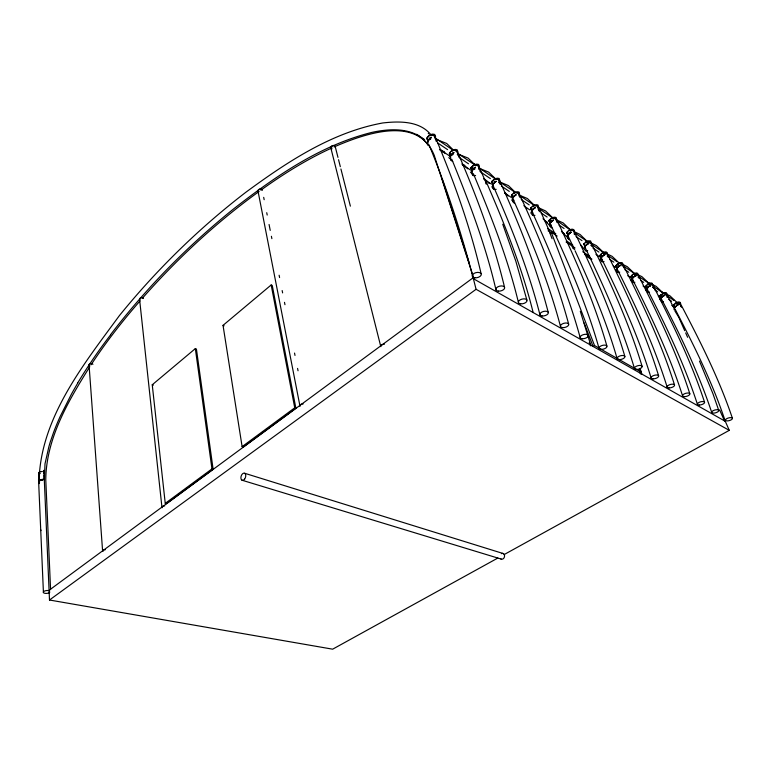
<?xml version="1.0" encoding="UTF-8"?>
<svg xmlns="http://www.w3.org/2000/svg" width="771" height="771" viewBox="0 0 771 771"><rect width="100%" height="100%" fill="white"/><g stroke="black" fill="none" stroke-linecap="round" stroke-linejoin="round"><path stroke-width="1.16" d="M479.369 166.632L478.618 164.425C475.62 163.288 472.122 165.514 470.84 168.271M530.487 209.51L531.209 207.438L530.564 208.44C531.98 206.021 535.141 203.978 537.946 204.961L538.476 207.062M631.613 277.753L632.191 275.767L631.825 276.471M39.061 480.786C40.584 417.795 83.711 364.278 119.264 315.782L119.65 315.3C156.831 269.474 199.313 227.937 246.151 192.027C287.005 162.083 331.058 132.737 381.664 123.167L382.801 122.955C398.925 121.134 419.357 120.69 430.671 134.482M457.964 152.041L457.136 149.757C454.09 148.552 450.476 150.837 449.242 153.708M435.615 136.814L434.728 134.443C431.606 133.152 427.876 135.542 426.7 138.51M646.3 287.641L646.908 285.704L646.532 286.388M681.554 307.215L680.494 305.894L680.947 306.434M661.084 297.963L661.007 298.531M584.235 244.927L584.775 243.723L584.428 244.503M38.887 481.808L38.82 482.781L39.042 481.229M567.234 233.468L567.764 232.235L567.437 233.035M680.012 304.487L679.665 303.34L680.832 306.087M549.578 221.566L550.099 220.294L549.935 222.087M531.219 209.201L531.73 207.891L531.614 209.741M674.211 306.415L674.847 304.574L674.452 305.229M512.127 196.335L512.619 195.044L512.33 195.873M665.19 294.859L660.795 297.693L660.998 299.119M492.245 182.939L492.794 181.349L492.457 182.467M471.524 168.974L472.064 167.336L471.736 168.531M449.927 154.422L450.457 152.735L450.139 153.969M458.678 156.937L458.485 155.569L457.29 154.422M567.87 236.649L567.446 234.924L571.003 232.052L569.287 233.69M38.858 481.904L39.099 480.988M567.215 235.907L567.311 235.165M599.799 256.155C599.867 253.139 607.75 249.428 607.269 253.938M615.576 266.776L615.701 265.947M630.794 277.02C631.006 274.216 638.542 270.611 638.031 274.89M616.588 266.226L616.954 265.465L616.395 267.518C635.921 306.174 654.251 345.678 667.156 387.1M645.491 286.908C645.761 284.21 653.143 280.654 652.613 284.827M659.677 296.459L659.851 295.707M427.895 137.479L427.385 139.156M622.611 265.446L622.631 264.742M673.401 305.673C673.767 303.225 680.889 299.697 680.311 303.697M673.401 305.692L673.575 304.959M680.388 304.121L680.571 303.389L680.388 304.121M548.875 220.891C550.012 218.145 556.855 214.82 556.672 219.465M511.424 195.651L512.098 194.533L511.472 195.564C512.85 193.049 516.107 190.977 518.96 191.998L519.548 194.167M539.343 211.697L539.392 210.531L538.225 209.355M491.541 182.255C492.862 179.624 496.273 177.349 499.203 178.496L499.849 180.742M480.092 171.576L480.092 170.381L478.801 169.022M538.081 207.717L537.281 206.05L535.016 205.645L536.761 205.529L538.437 206.647L550.475 233.517M499.435 181.426L498.519 179.633L496.119 179.18L499.088 179.489C518.536 222.395 536.317 266.583 548.229 312.303M38.627 472.864L39.042 472.305L38.974 481.624L39.562 482.328M427.462 137.537L426.903 139.117L427.491 137.489M660.516 298.348L660.689 297.847M39.61 472.315L38.55 479.716L43.427 592.552M674.23 307.562L678.865 304.16M574.183 231.387L574.27 230.144C572.111 227.628 568.034 230.442 566.579 232.717M591.039 242.875L590.634 240.957L588.292 240.831L585.507 242.2L583.58 244.185M660.554 296.295L661.113 295.303L660.766 296.739M666.693 294.426L666.472 292.768L664.323 292.701L659.851 295.688M492.37 181.378L491.763 182.814L492.39 181.33M499.039 182.698L499.329 180.751L499.781 182.486M530.747 209.076L531.392 207.678L530.737 209.086M499.068 182.621L499.569 181.571M676.196 306.309L674.808 307.215M662.462 297.047L661.075 297.982M633.54 277.541L632.114 279.131M602.488 256.598L601.505 257.051L601.12 258.314M569.085 234.056L567.735 235.222M533.031 209.731L532.029 210.281L531.778 211.746M551.41 222.135L550.407 222.655L550.118 224.062M513.91 196.836L512.908 197.405L512.744 199.005M494.086 183.238L492.997 183.999L492.881 185.666M451.613 154.817L450.621 155.463L450.601 157.274M584.408 243.559L583.763 244.792L584.428 243.511M600.792 254.632L600.146 255.827L600.811 254.584M486.135 184.047L485.518 180.125C504.263 223.127 521.832 266.92 533.156 312.544M631.835 275.594L631.17 276.731L631.854 275.555M77.755 383.091L75.491 386.965A258.805 145.7 -74.2 0 0 71.173 394.607L60.08 416.687A139.31 73.081 -72.6 0 0 53.623 432.271L50.231 442.082A64.918 32.43 -72.2 0 0 48.824 446.949L44.997 463.834L44.371 479.899L44.101 475.206M568.237 234.403L567.764 235.907M89.783 366.755C68.378 400.824 46.289 438.14 45.768 479.543L50.568 589.391M91.094 364.76C105.82 342.363 122.338 321.16 139.965 300.989M429.245 139.185L431.297 137.305L427.519 140.833M451.835 154.431L452.442 153.66M473.461 169.032L475.418 167.22L471.573 170.728L472.286 172.54M494.23 183.006L494.789 182.293M514.112 196.48L515.963 194.726C514.016 195.689 509.824 199.111 513.968 200.219M533.224 209.384L533.792 208.671M551.602 221.788L552.152 221.084M615.701 265.928C616.906 263.701 623.18 260.405 622.968 264.492L627.286 266.689L635.053 274.071M586.288 245.207L589.16 243.193M602.671 256.271L605.476 254.285M618.477 266.93L618.93 266.332M633.733 277.194L634.157 276.625M648.44 287.13L648.864 286.571M110.581 334.662C146.345 287.795 188.037 245.496 233.999 208.594C275.469 176.386 320.264 145.237 371.921 132.39A214.174 136.043 -65.9 0 1 388.179 129.981C402.78 128.95 419.732 131.716 427.982 145.17L427.77 142.616M622.245 266.005L622.997 265.051M142.288 298.338C177.185 258.69 216.179 222.501 258.998 191.516M427.385 137.122L427.866 136.592M676.832 305.403L677.863 304.526L676.668 305.451M663.118 296.122L664.159 295.235L662.944 296.18M648.912 286.523L651.042 285.251M634.215 276.587L636.393 275.295M152.244 384.777L195.333 348.608L196.422 349.032L213.114 469.24L166.391 503.685L165.245 503.376L152.244 384.777L153.333 385.153M223.031 325.362L271.17 284.962L272.25 285.463L295.881 408.235L243.26 447.016L242.113 446.65L223.031 325.362L224.12 325.815M618.988 266.284L621.214 264.973M552.094 221.132L553.376 220.092C551.612 221.017 547.333 224.178 551.265 225.248M40.025 480.381L43.07 479.148M40.391 480.082L41.701 479.437L39.417 480.882M533.734 208.719L535.035 207.659C533.185 208.604 528.964 211.909 532.983 212.979M494.731 182.351L496.11 181.252L492.303 184.664L493.055 186.457M452.384 153.708L453.83 152.581L449.956 156.205L450.746 158.084M570.048 232.726L569.123 233.43M165.245 503.376L211.967 468.903L213.114 469.24M242.113 446.65L294.744 407.811L295.881 408.235M49.074 590.307L472.527 278.225L725.289 421.313L729.279 430.343L504.138 554.571M557.163 236.099L551.207 232.148L549.916 233.093L552.055 238.711M44.063 473.808L43.899 470.31L49.489 600.011L476.073 289.298L729.279 430.343M648.748 286.581L649.972 285.694C648.604 286.224 644.238 289.019 647.669 289.954M634.041 276.635L635.294 275.739M618.814 266.342L620.086 265.426L616.646 268L616.945 269.561M260.858 190.186C283.246 174.082 306.791 159.337 331.925 147.916M603.028 255.664L604.319 254.738M586.644 244.59L587.974 243.646L584.457 246.363L584.842 248.021M429.119 139.484L428.03 140.255L429.813 139.445M569.644 233.093L570.993 232.129M551.978 221.152L553.356 220.178M533.609 208.739L535.026 207.746M514.508 195.824L515.953 194.812M494.616 182.37L496.09 181.339M473.886 168.357L475.399 167.307M452.259 153.737L453.811 152.668M429.688 138.481L431.278 137.392M40.343 480.14L39.437 480.767L42.656 479.822L40.198 480.217M473.346 169.321L472.257 170.034L472.141 171.692M639.728 372.875L641.115 372.027L594.518 345.553L593.092 346.478L584.119 322.904M428.522 139.888L428.078 142.143M604.339 254.661C602.835 255.394 598.402 258.381 602.103 259.374M664.024 295.447L662.838 296.17L664.843 295.351M677.728 304.738L676.562 305.451L678.519 304.632M649.847 285.839L648.633 286.571L650.685 285.742M635.169 275.883L633.935 276.635L636.133 275.748L634.957 275.979M619.961 265.581L618.699 266.342L619.845 265.658M587.839 243.8L586.529 244.59L587.724 243.887M604.194 254.893L602.912 255.664L604.078 254.97M570.858 232.293L569.518 233.102L570.636 232.399M553.221 220.342L551.863 221.161L553 220.448M534.891 207.91L533.493 208.739L534.669 208.025M515.818 194.986L514.392 195.824L515.587 195.102M635.304 275.661C633.935 276.346 629.473 279.141 633.02 280.114M495.955 181.522L494.5 182.38L495.724 181.638M451.102 155.116L450.582 155.424L452.404 154.701M475.254 167.49L473.77 168.367L475.032 167.615M453.676 152.86L452.143 153.757L453.444 152.986M431.134 137.585L429.572 138.491L431.018 137.691M617.812 267.46L616.896 268.906M472.758 169.697L472.218 169.996L474.849 169.119M497.825 558.05L332.648 649.182L49.489 600.011M451.295 151.222L454.302 150.191M493.488 183.681L492.968 183.961L493.498 183.681M472.902 165.871L473.221 165.707M586.191 245.467L585.102 246.016L584.746 247.318M493.623 179.913L493.941 179.759M513.823 193.242L513.332 193.473M617.311 267.701L618.381 267.19M531.99 210.242L532.53 209.991M550.966 218.781L553.761 217.904M568.632 230.76L571.378 229.903M334.113 146.933C363.498 134.144 417.843 114.253 434.227 155.318L474.011 279.063M451.661 151.029L452.481 150.663M648.334 287.4L646.811 289M550.369 222.617L550.908 222.376M585.632 242.277L588.34 241.458M474.078 165.331L473.288 165.669L475.871 164.869M602.006 253.38L604.686 252.58M494.78 179.392L494.009 179.73L496.543 178.949M617.793 264.087L620.433 263.306M514.652 192.895L513.891 193.213L516.387 192.461M633.03 274.409L635.632 273.647M533.763 205.847L532.983 206.165L535.44 205.433M551.342 218.617L552.113 218.299M568.998 230.596L569.759 230.288M675.656 303.311L678.152 302.598M585.999 242.123L586.75 241.834M602.373 253.225L603.115 252.946M618.149 263.942L618.891 263.663M39.822 471.852L42.405 471.457M633.377 274.264L634.109 273.994M648.083 284.239L650.3 283.632M649.51 292.074L648.478 292.45C647.245 292.97 646.233 289.366 647.042 290.937L645.645 289.751M663.436 301.625L661.894 301.75M648.054 284.239L648.797 283.979M662.983 293.616L662.279 293.867L664.467 293.279M634.87 282.263L633.82 282.639C632.548 283.179 631.516 279.488 632.355 281.116L630.957 279.921M675.994 303.176L676.697 302.926M619.72 272.105L618.641 272.491C617.388 273.069 616.222 269.233 617.147 270.929L615.75 269.734M604.011 261.581L601.987 261.735M587.714 250.662L585.632 250.806M534.968 215.321L532.694 215.417M496.206 189.348L493.777 189.406M475.601 175.537L473.095 175.586M429.958 135.339L431.799 134.867M429.119 139.628L430.642 139.243M516.31 192.615L518.295 193.107L519.143 194.851M451.71 154.865L453.223 154.499M41.759 480.005L40.371 480.294L42.829 480.082M674.538 384.989C661.345 342.931 642.31 302.955 622.525 263.682L620.029 263.48L622.486 264.366M41.355 479.89L42.646 479.822M516.233 192.615L518.854 192.972C538.418 235.338 556.479 278.871 568.651 324.061M441.889 151.212L444.25 151.444M462.465 165.033L464.826 165.302M452.712 161.515L450.698 160.204L450.312 158.518L450.987 159.693L450.447 159.337M514.633 202.956C513.38 203.775 511.693 199.169 513.052 201.25L511.655 200.017M551.959 227.917L551.024 227.676L549.819 225.546L550.436 226.269L543.006 218.723M569.567 239.694L568.661 239.453M437.128 139.715L446.669 143.445L453.04 149.709M458.581 154.296L468.103 158.074L475.09 164.994L473.751 163.462L474.473 164.29M479.167 168.29L488.669 172.106L495.695 179.007M241.969 480.198L501.111 559.042M499.965 182.052L508.417 185.58L515.462 192.461M244.667 473.269L503.241 553.549M518.97 194.976L527.383 198.523L534.457 205.385M556.893 220.053L563.187 222.954L570.974 230.5M539.295 208.064L545.627 210.975L552.72 217.798M621.657 263.383L622.525 263.682M647.746 282.6L649.751 283.323M661.47 291.93L669.768 295.678L677.487 302.926M440.299 149.564L445.359 153.583M461.79 164.011L463.602 164.859L467.689 168.83M574.674 231.859L580.1 234.49L588.572 242.749M590.991 242.971L596.397 245.612L604.185 253.081M606.719 253.688L612.116 256.338L619.209 263.036M637.646 274.553L641.935 276.683L649.693 284.027M652.883 284.74L656.082 286.34L663.821 293.635M39.369 483.61L38.829 482.819M38.897 472.902L40.246 473.625M674.018 309.72L674.644 309.73L674.461 308.93M471.997 173.764L472.546 174.121L471.794 173.292L473.047 175.557M548.104 230.808L551.101 232.794M572.082 246.701L574.087 248.031M587.078 256.637L590.075 258.622M572.757 248.214L574.752 249.525M547.815 228.476L555.804 233.786M566.791 241.092L572.776 245.082M582.76 251.722L589.757 256.377M566.097 242.036L575.031 247.963M584.958 254.546L591.906 259.162M439.769 149.372L449.474 155.896M463.043 165.013L470.667 170.14M483.542 178.795L491.349 184.038M504.793 193.078L511.395 197.511M525.003 206.667L529.86 209.924M595.964 254.353L599.819 256.955M613.331 266.024L615.248 267.315M627.719 275.7L630.591 277.637M643.053 286.002L645.925 287.94M658.367 296.305L660.284 297.596M671.792 305.326L673.7 306.607M416.687 134.289L424.628 139.628M439.518 149.622L443.479 152.292M545.319 220.911L547.314 222.25M562.271 232.293L564.266 233.632M437.639 142.895L447.585 149.632M459.535 157.718L468.489 163.789M480.439 171.875L490.395 178.612M501.343 186.023L509.303 191.41M521.254 199.506L529.214 204.893M541.155 212.979L547.131 217.027M559.081 225.113L564.054 228.476M576.004 236.562L581.97 240.61M592.918 248.021L598.894 252.069M609.842 259.48L613.822 262.169M624.78 269.59L628.76 272.279M640.701 280.365L643.689 282.388M654.637 289.8L657.624 291.824M668.573 299.235L671.56 301.259M453.088 150.191L435.191 138.009L434.921 136.891L435.586 139.782M458.061 153.564L472.98 163.712M495.849 179.267L478.945 167.77L478.762 166.748L479.408 169.36M499.83 181.975L513.756 191.439M519.721 195.497L534.64 205.645M538.621 208.353L552.537 217.817M557.51 221.2L570.444 229.989M574.414 232.697L587.348 241.487M591.328 244.195L604.252 252.984M607.24 255.018L617.176 261.783M622.149 265.157L634.09 273.281M638.06 275.979L648.999 283.42M652.979 286.128L663.918 293.568M666.905 295.592L673.864 300.333M653.663 287.969L652.777 287.101L653.201 287.612M500.552 184.105L499.425 183.016M607.278 256.223L608.232 257.157M556.489 221.759L557.529 222.752M519.211 196.451L520.444 197.752M561.452 231.348L568.063 238.075L567.475 237.372L568.612 239.424M523.875 205.635L527.191 208.777M504.851 192.837L508.147 195.998M659.822 299.254L661.788 301.702M484.227 178.727L487.513 181.898M599.983 259.172L601.939 261.706M530.708 212.777L532.655 215.388M491.821 186.727L493.739 189.377M574.607 234.297L574.067 233.68L575.185 234.808M448.838 157.583L449.599 158.46M556.132 219.166L553.337 218.116L556.084 218.366C575.802 259.663 594.306 301.953 606.912 346.073M591.502 245.756L590.981 245.168L592.109 246.354M573.653 231.078L573.788 232.032L573.094 230.462L570.964 230.105L573.643 230.346C593.4 271.122 612.078 312.814 624.857 356.404M470.426 172.049L471.148 172.887M488.457 182.679L489.151 183.479M590.538 242.586L590.653 243.482L589.998 241.978L587.926 241.641L590.547 241.872C610.324 282.138 629.146 323.242 642.089 366.321M580.91 245.072L585.565 250.739M606.806 253.688L604.271 252.763L606.835 252.984C626.601 292.749 645.568 333.274 658.627 375.843M638.6 277.705L638.147 277.175L639.053 278.061M637.607 274.678L635.227 273.821L637.665 274.013C657.422 312.804 676.553 352.231 689.833 393.798M667.31 297.192L666.848 296.623L667.773 297.539M652.208 284.624L649.895 283.805L652.285 283.988C672.023 322.297 691.182 361.204 704.569 402.279M623.488 267.267L624.028 267.942M666.308 294.223L664.062 293.443L665.556 293.327L666.809 294.165L674.731 309.72M653.268 287.477L653.769 288.113M436.068 140.361L436.299 141.575M674.943 311.021L678.894 317.507L684.715 330.701M660.535 297.269C680.099 334.431 698.468 372.46 711.7 412.389M646.927 288.749C666.173 326.114 684.436 364.211 697.408 404.274M632.23 278.871C651.466 316.727 669.7 355.315 682.566 395.851M601.091 257.784C620.356 296.69 638.475 336.397 651.138 378.012M585.16 247.587C604.117 286.793 622.101 326.711 634.475 368.548M568.169 236.177L572.843 245.968M675.01 308.949C693.9 345.379 712.375 382.262 725.289 421.313M550.533 224.322C569.316 264.588 587.049 305.576 599.048 348.444M532.192 212.006C550.851 252.811 568.42 294.358 580.206 337.737M513.11 199.197C531.624 240.552 549 282.658 560.527 326.576M492.833 185.011C511.424 227.166 528.607 270.178 539.979 314.905M575.06 250.739C591.184 285.848 606.526 321.488 617.128 358.698M685.679 332.899L687.616 337.293M719.603 409.844L724.451 420.841M699.47 361.04L712.886 393.538L718.755 410.442A3.662 1.446 -15.5 0 1 713.782 413.111A3.662 1.446 -15.5 0 1 713.146 410.683A3.662 1.446 -15.5 0 1 718.755 410.442M486.501 183.758L478.483 165.437C474.936 164.869 473.558 163.645 478.646 166.382L478.897 167.471M473.365 173.658C490.973 215.697 507.8 258.295 518.488 302.704M451.767 159.183C469.125 201.8 485.643 244.995 495.984 289.935M639.776 368.702L641.115 372.027M639.332 369.907L641.115 374.34M429.033 144.813C448.356 191.728 463.747 240.147 476.073 289.298M551.207 232.148L594.518 345.553M589.246 342.469L590.519 345.822M502.74 224.216L515.828 261.186L526.882 300.015M732.431 418.316A3.604 1.388 -15.5 0 0 726.937 418.557A3.604 1.388 -15.5 0 0 727.496 420.908A3.604 1.388 -15.5 0 0 732.431 418.316C718.919 378.195 699.692 340.31 680.051 302.926L677.757 302.762L679.521 302.993L679.955 304.237M580.303 311.282L590.779 345.167M442.207 179.18L469.337 263.528M640.017 368.307L641.8 374.041M458.591 155.713L458.687 156.735M556.277 219.552L556.729 221.181M435.133 137.691L434.805 136.506L432.83 135.166L429.852 135.59L431.712 135.031L434.574 135.484C453.531 180.086 470.165 226.298 481.094 273.676M519.529 195.901L519.095 194.234L519.201 195.14M457.482 152.899L457.193 151.752C454.688 149.95 452.808 150.056 457.001 150.779C476.16 194.812 493.228 240.33 504.523 287.159M337.968 157.39L335.308 146.943A2.323 1.696 -15.2 0 0 333.371 145.497A2.323 1.696 -15.2 0 0 330.855 146.972A2.323 1.696 -15.2 0 0 331.964 148.899M338.556 159.713L340.329 166.681M340.927 169.003L350.381 206.146M330.749 147.55L380.701 346.218M457.935 154.788L457.338 152.176L457.531 153.207M427.77 140.987L427.24 138.51M263.692 197.357L264.164 199.708M266.737 212.69L267.2 215.051M269.069 224.486L270.236 230.384M271.402 236.283L271.874 238.644M279.121 275.208L279.584 277.57M282.157 290.542L282.62 292.903M284.489 302.338L284.962 304.699M294.541 353.07L295.004 355.431M297.577 368.403L298.04 370.764M257.967 190.861L299.9 405.748M271.17 284.962L294.744 407.811M499.993 183.334L500.148 184.288M39.042 481.191L39.138 481.817M195.333 348.608L211.967 468.903M39.099 480.959L39.167 481.47L38.916 480.169M538.139 208.025L538.023 207.1L538.823 210.512M600.908 256.425L601.158 254.796L600.619 256.907M139.58 299.312L161.949 507.385M89.06 365.03L102.61 551.111M38.897 479.687L38.955 480.834M40.911 529.976L40.93 530.602M547.786 228.457A1.484 1.05 -55.1 0 1 548.123 229.344M501.429 553.655A2.959 2.332 -75.2 0 1 504.301 554.686A2.959 2.332 -75.2 0 1 503.54 558.483A2.959 2.332 -75.2 0 1 500.437 558.522M380.787 346.642A2.641 1.503 -14.3 0 1 381.635 344.907A2.641 1.503 -14.3 0 1 384.411 344.242M300.083 406.201A2.496 1.349 -11.1 0 1 300.545 404.679A2.496 1.349 -11.1 0 1 303.128 403.956M258.719 191.863A2.178 1.552 -9.8 0 1 259.229 189.223A2.178 1.552 -9.8 0 1 262.294 190.389M162.209 507.723A2.294 1.079 -7.2 0 1 162.382 506.537A2.294 1.079 -7.2 0 1 164.686 505.901M139.975 299.871A2.024 1.272 -4.1 0 1 140.573 297.953A2.024 1.272 -4.1 0 1 143.464 298.473M102.977 551.458A2.207 0.973 -6.1 0 1 102.948 550.349A2.207 0.973 -6.1 0 1 105.299 549.742M89.793 365.676A1.985 1.137 -3.1 0 1 89.899 363.816A1.985 1.137 -3.1 0 1 92.915 364.355M428.29 133.344A1.349 0.819 -57.7 0 1 428.454 133.778M673.382 300.179A1.031 0.819 -49.4 0 1 674.066 300.584M49.758 592.494A3.489 1.426 -5.3 0 1 44.516 593.217A3.489 1.426 -5.3 0 1 44.583 591.039A3.489 1.426 -5.3 0 1 49.807 591M77.688 382.965A440.733 270.313 -78.1 0 1 110.638 334.836M471.987 170.786L472.401 169.89L471.977 170.844M666.944 294.098L666.77 294.859L666.944 294.098M472.006 167.538L471.573 168.82L471.997 167.606M428.194 140.071L427.789 141.141L428.175 140.11M450.023 152.774L449.445 154.306L450.052 152.725M512.628 194.986L512.166 196.181L512.619 195.044M674.423 307.08L674.201 307.639L674.423 307.08M471.64 167.384L471.052 168.859L471.669 167.336M450.775 155.289L450.36 156.311L450.765 155.318M512.262 194.822L511.645 196.21L512.281 194.774M493.151 183.826L492.698 184.78L493.141 183.864M549.733 220.13L549.097 221.441L549.752 220.092M567.398 232.071L566.762 233.334L567.417 232.023M513.062 197.241L512.599 198.137L513.062 197.241M471.486 167.085L470.888 168.203L471.505 167.047M532.183 210.117L531.711 210.984L532.183 210.117M616.588 265.301L615.933 266.477L616.617 265.263M492.235 181.05L491.59 182.168L492.216 181.089M550.561 222.501L550.06 223.349L550.552 222.53M646.541 285.53L645.876 286.639L646.561 285.492M660.757 295.129L660.092 296.209L660.776 295.091M674.48 304.41L673.815 305.47L674.5 304.372M549.588 219.812L548.913 220.814L549.569 219.851M450.64 155.347L450.081 156.002L450.64 155.347M675.348 306.588L674.779 307.234L675.309 306.646M513.399 197.106L512.869 197.366L513.409 197.097M429.939 135.349L429.129 135.715L429.939 135.349M568.584 234.297L568.054 234.519L568.593 234.288M585.613 245.766L585.073 245.978L585.603 245.766M602.006 256.81L601.467 257.022L601.997 256.81M41.624 480.054L40.371 480.294L41.624 480.054M618.573 272.471L617.754 272.269L618.641 272.491M493.218 187.96L492.505 187.16L493.218 187.96M556.344 220.4L556.248 219.513L556.344 220.4M244.561 479.186A3.73 2.265 -72.2 0 0 244.523 473.201A3.73 2.265 -72.2 0 0 240.889 477.818A3.73 2.265 -72.2 0 0 244.561 479.186M699.22 405.026A3.72 1.503 -15.5 0 0 704.588 402.423A3.72 1.503 -15.5 0 0 699.143 402.356A3.72 1.503 -15.5 0 0 699.22 405.026M684.446 396.631A3.778 1.571 -15.4 0 0 689.862 393.952A3.778 1.571 -15.4 0 0 684.291 393.875A3.778 1.571 -15.4 0 0 684.446 396.631M669.103 387.919A3.836 1.629 -15.4 0 0 674.567 385.153A3.836 1.629 -15.4 0 0 668.862 385.057A3.836 1.629 -15.4 0 0 669.103 387.919M653.153 378.86A3.903 1.706 -15.3 0 0 658.665 376.007A3.903 1.706 -15.3 0 0 652.825 375.891A3.903 1.706 -15.3 0 0 653.153 378.86M636.557 369.434A3.971 1.773 -15.2 0 0 642.127 366.495A3.971 1.773 -15.2 0 0 636.142 366.36A3.971 1.773 -15.2 0 0 636.557 369.434M619.286 359.623A4.038 1.86 -15 0 0 624.905 356.587A4.038 1.86 -15 0 0 618.776 356.433A4.038 1.86 -15 0 0 619.286 359.623M601.293 349.398A4.115 1.937 -14.9 0 0 606.96 346.266A4.115 1.937 -14.9 0 0 600.667 346.092A4.115 1.937 -14.9 0 0 601.293 349.398M582.539 338.748A4.183 2.034 -14.7 0 0 588.254 335.501A4.183 2.034 -14.7 0 0 581.787 335.308A4.183 2.034 -14.7 0 0 582.539 338.748M562.955 327.627A4.269 2.13 -14.4 0 0 568.719 324.263A4.269 2.13 -14.4 0 0 562.078 324.042A4.269 2.13 -14.4 0 0 562.955 327.627M542.109 315.975A4.347 2.226 -14.1 0 0 548.354 312.747A4.347 2.226 -14.1 0 0 541.849 312.082A4.347 2.226 -14.1 0 0 542.109 315.975M520.704 303.832A4.433 2.342 -13.8 0 0 527.017 300.468A4.433 2.342 -13.8 0 0 520.309 299.765A4.433 2.342 -13.8 0 0 520.704 303.832M498.307 291.11A4.53 2.458 -13.4 0 0 504.677 287.631A4.53 2.458 -13.4 0 0 497.767 286.87A4.53 2.458 -13.4 0 0 498.307 291.11M474.84 277.782A4.626 2.583 -12.8 0 0 481.277 274.168A4.626 2.583 -12.8 0 0 474.126 273.358A4.626 2.583 -12.8 0 0 474.84 277.782"/></g></svg>
